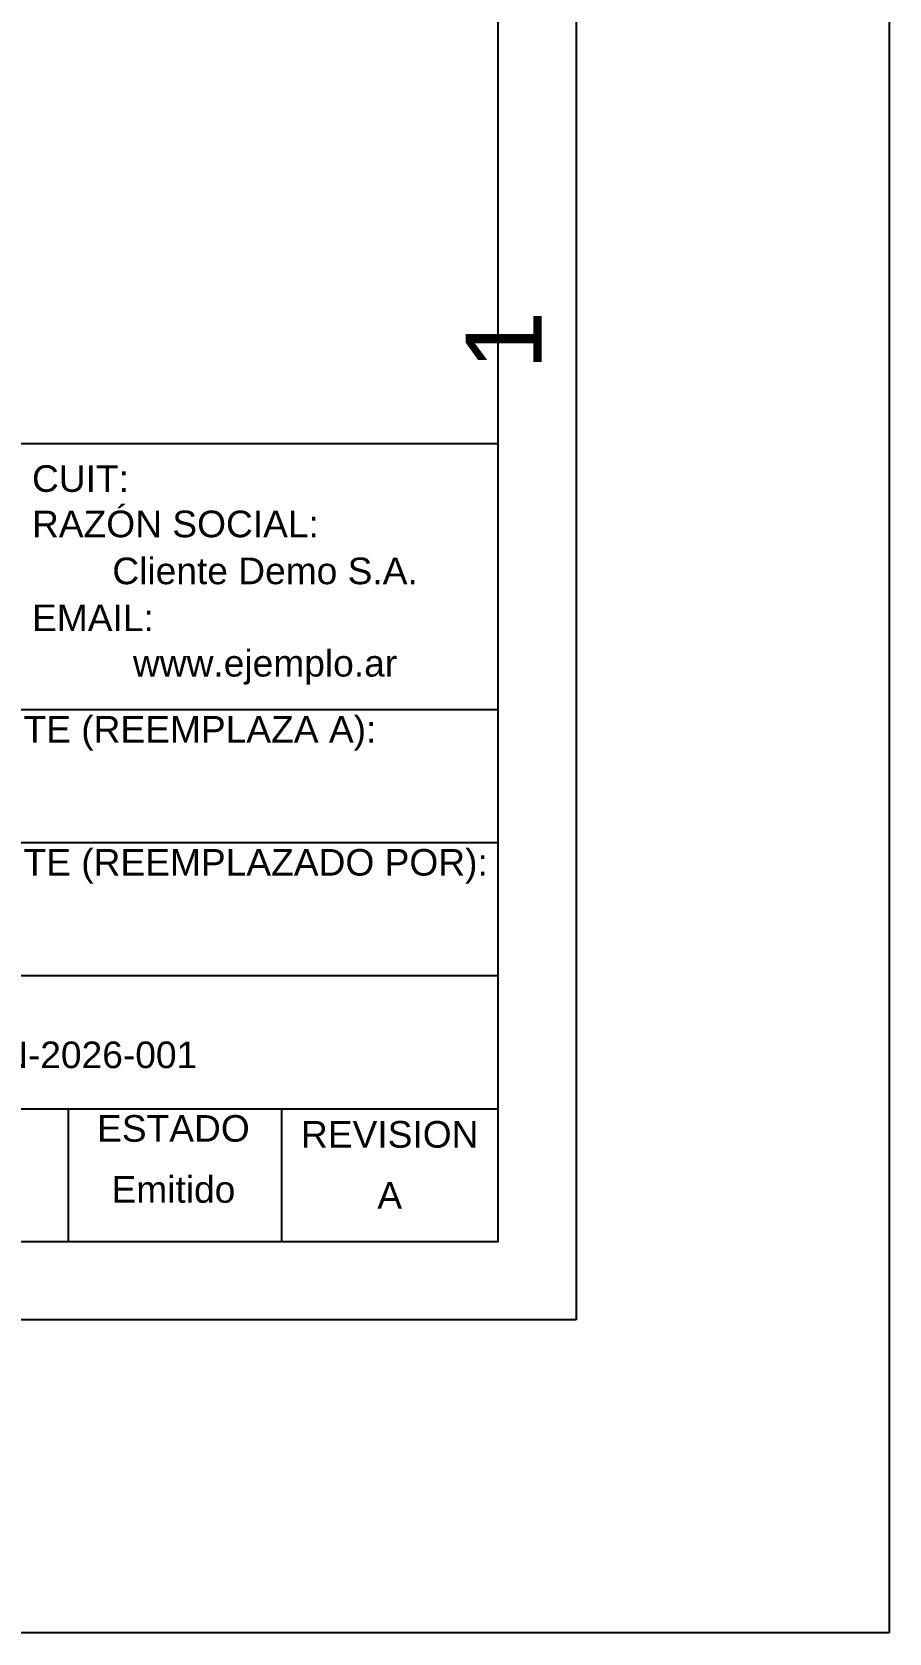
# Model space of a CAD drawing. Header units: millimetres. Extents: x 0 to 1189, y 0 to 841.
# Drawn here: x 1134.2 to 1189, y 0 to 102.3 of the extents above; entities that cross this region are included whole.
import ezdxf
from ezdxf.enums import TextEntityAlignment as Align

# ---------------------------------------------------------------- set-up
doc = ezdxf.new("R2010")
doc.units = ezdxf.units.MM
doc.styles.add('ARIAL', font='arial.ttf')

msp = doc.modelspace()

# ---------------------------------------------------------------- linework, layer by layer
for p, q in [((989, 59), (1164, 59)), ((1109.03, 50.5), (1164, 50.5)), ((1109.03, 42), (1164, 42)), ((1109.03, 33.5), (1164, 33.5)), ((1136.52, 33.5), (1136.52, 25)), ((1150.17, 33.5), (1150.17, 25))]:
    msp.add_line(p, q)
for points in [[(0, 841), (1189, 841), (1189, 0), (0, 0)], [(20, 821), (1169, 821), (1169, 20), (20, 20)], [(25, 816), (1164, 816), (1164, 25), (25, 25)], [(989, 76), (1164, 76), (1164, 25), (989, 25)]]:
    msp.add_lwpolyline(points, close=True)

# ---------------------------------------------------------------- texts
at = {"style": 'ARIAL'}
msp.add_text('1', height=4.86, rotation=90, dxfattribs=at).set_placement((1168.25, 82.58), align=Align.BOTTOM_CENTER)
for s, p in [('CUIT:', (1134.21, 72.4)), ('RAZÓN SOCIAL:', (1134.21, 69.5)), ('EMAIL:', (1134.21, 63.5)), ('CODIGO DEL CLIENTE (REEMPLAZA A):', (1111.1, 56.38)), ('CODIGO DEL CLIENTE (REEMPLAZADO POR):', (1111.1, 47.88))]:
    msp.add_text(s, height=1.7, dxfattribs=at).set_placement(p, align=Align.BOTTOM_LEFT)
for s, p in [('Cliente Demo S.A.', (1149.11, 66.5)), ('www.ejemplo.ar', (1149.11, 60.6)), ('PLN-2026-001', (1137.05, 35.58)), ('ESTADO', (1143.25, 30.88)), ('REVISION', (1157.08, 30.5)), ('Emitido', (1143.25, 26.98)), ('A', (1157.08, 26.6))]:
    msp.add_text(s, height=1.7, dxfattribs=at).set_placement(p, align=Align.BOTTOM_CENTER)

doc.saveas('drawing.dxf')
